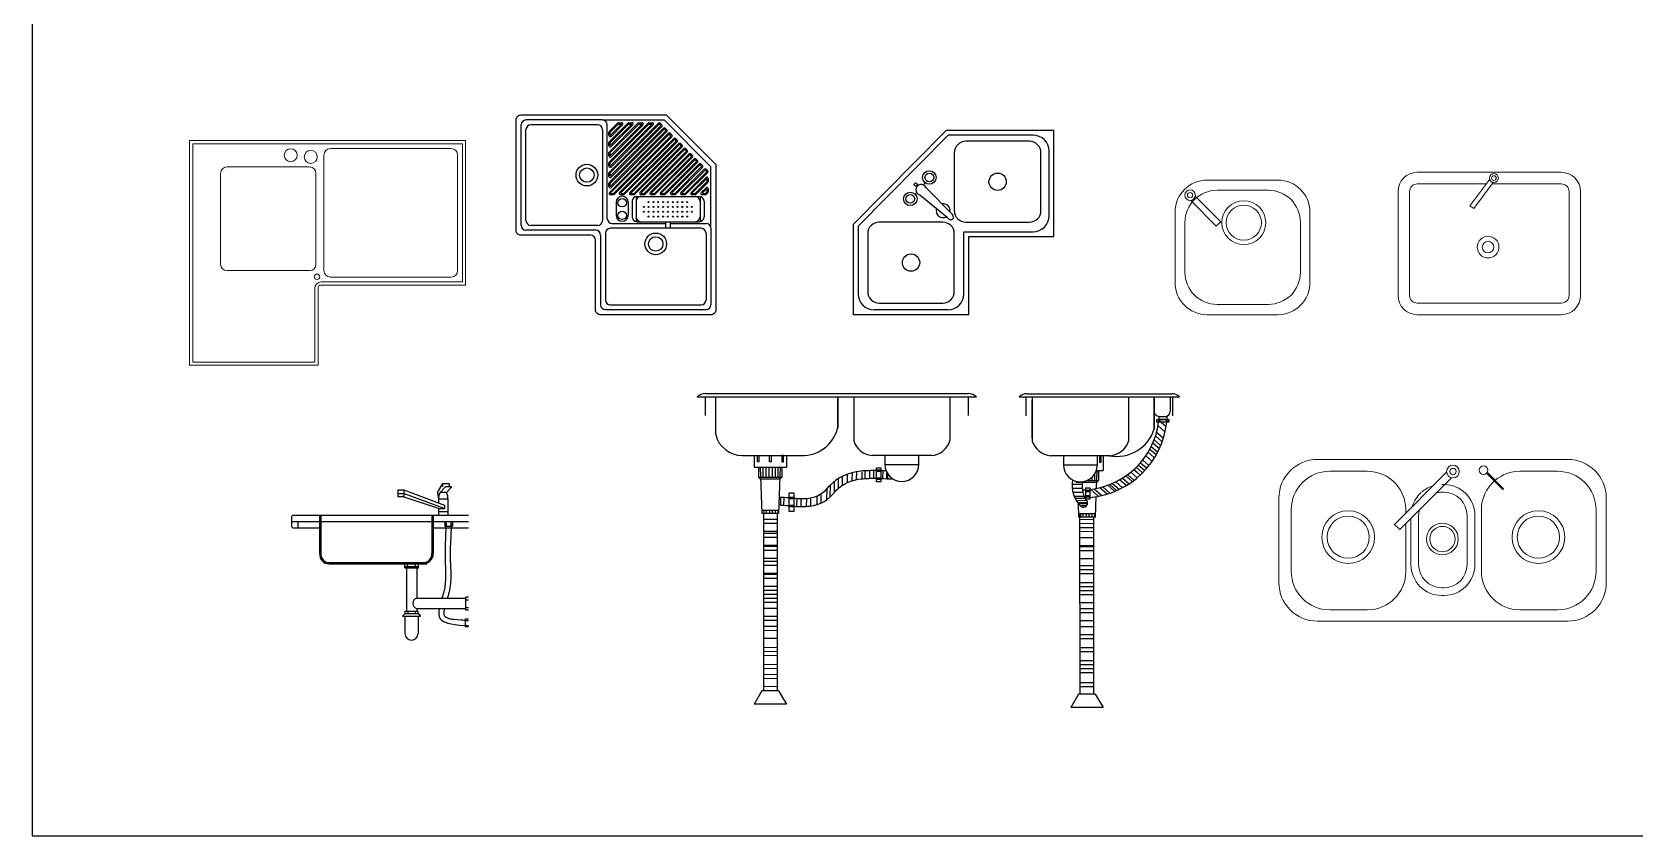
# Model space of a CAD drawing. Header units: inches. Extents: x 5220 to 5724, y 3395 to 3750.
# Drawn here: x 5219.6 to 5401.2, y 3395.4 to 3486.5 of the extents above; entities that cross this region are included whole.
import ezdxf

# ---------------------------------------------------------------- set-up
doc = ezdxf.new("R2010")
doc.units = ezdxf.units.IN
doc.header["$MEASUREMENT"] = 0
doc.layers.add('EX-A-FLOR-FIXT', color=250, linetype='Continuous')

# ---------------------------------------------------------------- blocks, each defined once
blk = doc.blocks.new('A$C3F1F55EA')
for p, q in [((0, 957.6), (869.7, 957.6)), ((24.7, 967.6), (844.5, 967.6)), ((24.7, 957.6), (24.7, 899.1)), ((57.4, 839.7), (57.4, 957.6)), ((437.4, 957.6), (437.4, 859.6)), ((437.4, 859.6), (437.4, 957.6)), ((487.4, 957.6), (487.4, 859.6)), ((787.4, 957.6), (787.4, 859.6)), ((844.4, 957.6), (844.4, 899.1)), ((487.4, 859.6), (487.4, 819.7)), ((787.4, 859.6), (787.4, 820.4)), ((140, 774.6), (324.7, 774.6)), ((177.1, 774.6), (177.1, 738.3)), ((187.1, 774.6), (192.1, 774.6)), ((187.1, 754.8), (187.1, 774.6)), ((192.1, 754.8), (187.1, 754.8)), ((192.1, 774.6), (192.1, 754.8)), ((225.1, 774.6), (230.1, 774.6)), ((225.1, 754.8), (225.1, 774.6)), ((230.1, 754.8), (225.1, 754.8)), ((230.1, 774.6), (230.1, 754.8)), ((268.1, 774.6), (263, 774.6)), ((263, 774.6), (263, 754.8)), ((263, 754.8), (268.1, 754.8)), ((268.1, 754.8), (268.1, 774.6)), ((278.1, 774.6), (278.1, 738.3)), ((729.5, 774.6), (544.7, 774.6)), ((690.1, 774.6), (584.2, 774.6)), ((584.2, 774.6), (584.2, 746.5)), ((690.1, 746.5), (690.1, 774.6)), ((177.1, 738.3), (278.1, 738.3)), ((191, 738.3), (191, 707)), ((191, 707), (196, 702)), ((191, 707), (263.3, 707)), ((196, 738.3), (201.5, 593.5)), ((196, 702), (258.3, 702)), ((204.7, 738.3), (204.6, 707)), ((213.4, 738.3), (213.4, 707)), ((222.8, 738.3), (222.7, 707)), ((233.8, 738.3), (233.8, 707)), ((242.8, 738.3), (242.7, 707)), ((251, 738.3), (251, 707)), ((258.3, 738.3), (253.1, 593.5)), ((263.3, 707), (258.3, 702)), ((263.3, 738.3), (263.3, 707)), ((439.8, 671.8), (440.1, 702.8)), ((452.4, 681), (452.7, 709.9)), ((467.9, 689.5), (468.2, 716.7)), ((482.8, 695.3), (483.1, 722.1)), ((496.5, 698.8), (496.8, 724.7)), ((513.4, 701.1), (513.6, 724.1)), ((522.8, 701.6), (523, 726.7)), ((537.7, 702.3), (538, 727.3)), ((550.2, 702.6), (550.5, 727.6)), ((558.5, 735.7), (571.9, 735.7)), ((558.5, 692.7), (558.5, 735.7)), ((558.5, 729.4), (571.9, 729.4)), ((558.5, 725.5), (571.9, 725.5)), ((558.5, 705.1), (571.9, 705.1)), ((558.5, 700.5), (571.9, 700.5)), ((571.9, 735.7), (571.9, 692.7)), ((578.4, 702.4), (578.7, 727.3)), ((584.2, 746.5), (690, 746.5)), ((584.2, 746.5), (690.1, 746.5)), ((590.9, 702.2), (591.1, 720.5)), ((594, 702.1), (594.2, 715.7)), ((286.6, 658.2), (300.9, 658.2)), ((286.6, 600.2), (286.6, 658.2)), ((300.9, 658.2), (300.9, 600.2)), ((385.9, 626.7), (386.2, 655.3)), ((403.9, 637.1), (404.3, 670.7)), ((414.2, 645.3), (414.6, 682.7)), ((427.3, 659.1), (427.6, 694.1)), ((571.9, 692.7), (558.5, 692.7)), ((200.9, 604.5), (253.6, 604.5)), ((207.4, 604.5), (207.3, 593.5)), ((214.9, 604.5), (214.9, 593.5)), ((224.9, 604.5), (224.8, 593.5)), ((233.6, 604.5), (233.6, 593.5)), ((242.5, 604.5), (242.5, 593.5)), ((250.8, 604.5), (250.8, 593.5)), ((259.9, 619), (260.1, 644)), ((270.1, 618.5), (270.3, 643.5)), ((286.6, 644.4), (300.9, 644.4)), ((286.6, 640.5), (300.9, 640.5)), ((286.6, 620.1), (300.9, 620.1)), ((286.6, 615.4), (300.9, 615.4)), ((300.9, 600.2), (286.6, 600.2)), ((310.5, 615.9), (310.7, 640.9)), ((323.4, 615.5), (323.7, 640.5)), ((340.7, 616), (341, 641)), ((353.7, 617.2), (353.9, 642.6)), ((373.3, 621.7), (373.6, 648.6)), ((253.1, 593.5), (201.5, 593.5)), ((206.5, 593.5), (206.5, 41.7)), ((206.5, 576.4), (248.4, 575.9)), ((206.5, 563.9), (248.4, 563.5)), ((248.4, 592.4), (248.4, 41.7)), ((206.5, 538.9), (248.4, 538.5)), ((206.5, 532.7), (248.4, 532.3)), ((206.5, 520.2), (248.4, 519.8)), ((206.5, 495.3), (248.4, 494.8)), ((206.5, 492.2), (248.4, 491.7)), ((206.5, 479.7), (248.4, 479.3)), ((206.5, 454.7), (248.4, 454.3)), ((206.5, 445.4), (248.4, 444.9)), ((206.5, 432.9), (248.4, 432.5)), ((206.5, 408), (248.4, 407.5)), ((206.5, 404.8), (248.4, 404.4)), ((206.5, 392.4), (248.4, 391.9)), ((206.5, 367.4), (248.4, 367)), ((206.5, 354.9), (248.4, 354.5)), ((206.5, 342.5), (248.4, 342)), ((206.5, 330), (248.4, 329.5)), ((206.5, 317.5), (248.4, 317.1)), ((206.5, 298.8), (248.4, 298.4)), ((206.5, 273.8), (248.4, 273.4)), ((206.5, 261.4), (248.4, 260.9)), ((206.5, 242.7), (248.4, 242.2)), ((206.5, 230.2), (248.4, 229.7)), ((206.5, 205.2), (248.4, 204.8)), ((206.5, 177.2), (248.4, 176.7)), ((206.5, 164.7), (248.4, 164.2)), ((206.5, 152.2), (248.4, 151.8)), ((206.5, 124.1), (248.4, 123.7)), ((206.5, 111.7), (248.4, 111.2)), ((206.5, 93), (248.4, 92.5)), ((206.5, 80.5), (248.4, 80)), ((206.5, 55.5), (248.4, 55.1)), ((201.5, 41.7), (177.1, 0)), ((278.1, 0), (177.1, 0)), ((253.4, 41.7), (201.5, 41.7)), ((253.4, 41.7), (278.1, 0))]:
    blk.add_line(p, q)
for centre, radius, start, end in [((24.8, 931.8), 35.8, 90.1181, 133.8568), ((844.7, 931.8), 35.8, 46.1432, 89.8819), ((328.3, 887), 112.4, 268.1682, 345.9142), ((140, 859.6), 85, 193.5615, 270), ((549.5, 839.7), 65.2, 197.78, 265.814), ((724.8, 840), 65.6, 274.0736, 342.5882), ((521.7, 572.9), 153.4, 94.6359, 136.2171), ((521.7, 572.9), 128.4, 94.726, 135.4576), ((564.4, -42.4), 770.2, 90.4343, 94.0957), ((564.3, -41.7), 744.5, 90.4484, 94.096), ((737.5, 8148.3), 7422.5, 268.72221, 268.84523), ((737.5, 8148.3), 7447.5, 268.7265, 269.0106), ((637.1, 746.5), 52.9, 180, 0), ((338, 730.4), 89.2, 276.1913, 324.9269), ((338, 730.4), 114.2, 276.1748, 323.8711), ((-356.4, -10979.5), 11614.9, 86.82639, 86.98938), ((-356.4, -10979.5), 11639.9, 86.83322, 86.98938), ((324.9, 855.7), 215.3, 263.5944, 276.0454), ((324.9, 855.7), 240.3, 264.2633, 276.0528)]:
    blk.add_arc(centre, radius, start, end)
blk = doc.blocks.new('A$C6C081E06')
for p, q in [((0, 967.6), (500, 967.6)), ((21, 967.6), (21, 909.1)), ((24.7, 977.6), (475.3, 977.6)), ((41, 967.6), (41, 869.6)), ((41, 957.6), (41, 837)), ((41, 839.7), (41, 957.6)), ((341, 967.6), (341, 869.6)), ((341, 967.6), (341, 869.6)), ((420.9, 967.6), (420.9, 868.3)), ((421, 967.6), (421, 922.3)), ((421, 907.3), (421, 967.6)), ((421, 868.3), (421, 957.6)), ((421, 957.6), (421, 868.3)), ((471, 967.6), (471, 922.3)), ((477.7, 967.6), (477.7, 909.1)), ((436, 907.3), (456, 907.3)), ((436, 907.3), (459.8, 907.3)), ((436, 897.7), (436, 907.3)), ((459.8, 907.3), (459.8, 897.7)), ((41, 869.6), (41, 829.7)), ((341, 869.6), (341, 830.4)), ((341, 869.6), (341, 830.4)), ((428.1, 857.9), (448.9, 839.8)), ((429.2, 897.7), (466.5, 897.7)), ((429.2, 889.4), (429.2, 897.7)), ((466.5, 889.4), (429.2, 889.4)), ((432.6, 878.4), (454.3, 859.4)), ((434.3, 897.7), (434.3, 889.4)), ((459.8, 897.7), (436, 897.7)), ((438.4, 897.7), (438.4, 889.4)), ((442.3, 889.4), (457.6, 876)), ((458.5, 897.7), (458.5, 889.4)), ((462.3, 897.7), (462.3, 889.4)), ((466.5, 897.7), (466.5, 889.4)), ((407.3, 805.2), (426.6, 788.4)), ((411.5, 813.4), (430.9, 796.4)), ((416.8, 824.9), (436.5, 807.6)), ((420.4, 833.9), (440.4, 816.5)), ((424.7, 846.2), (445, 828.4)), ((283.1, 784.6), (98.3, 784.6)), ((283.1, 784.6), (98.3, 784.6)), ((243.6, 784.6), (137.8, 784.6)), ((137.8, 784.6), (137.8, 756.5)), ((137.8, 756.5), (243.6, 756.5)), ((137.8, 756.5), (243.6, 756.5)), ((243.6, 756.5), (243.6, 784.6)), ((255.4, 784.6), (250.4, 784.6)), ((250.4, 784.6), (250.4, 764.8)), ((250.4, 764.8), (255.4, 764.8)), ((255.4, 764.8), (255.4, 784.6)), ((261.6, 784.6), (261.6, 738.3)), ((371.7, 755.5), (390.6, 739.1)), ((378.3, 762.9), (397.1, 746.5)), ((384.9, 770.9), (403.7, 754.5)), ((395, 784), (413.6, 767.8)), ((401.9, 795.7), (421, 779.1)), ((175.8, 705.8), (179.6, 702)), ((179.6, 702), (241.9, 702)), ((209.3, 707), (246.9, 707)), ((217.3, 710.8), (217.3, 707)), ((226.3, 717.4), (226.3, 707)), ((234.6, 727), (234.5, 707)), ((241.9, 738.3), (239.9, 682.6)), ((240.5, 699.7), (240.1, 691)), ((240.4, 738.3), (261.6, 738.3)), ((246.9, 707), (241.9, 702)), ((246.9, 738.3), (246.9, 707)), ((301.2, 703.1), (321.4, 685.4)), ((314.1, 709.9), (334, 692.6)), ((322.2, 714.7), (341.8, 697.6)), ((332.3, 721.4), (351.6, 704.4)), ((338.1, 725.5), (357.4, 708.7)), ((347.8, 733.1), (366.9, 716.4)), ((357.5, 741.5), (376.5, 724.9)), ((357.8, 741.7), (369, 731.9)), ((364.8, 748.4), (383.6, 731.9)), ((164.8, 696), (196.7, 696.1)), ((165, 683.5), (196.8, 683.6)), ((166.7, 671), (198.6, 671.1)), ((171, 658.4), (202.5, 658.6)), ((173.5, 652.6), (205.3, 652.3)), ((208.2, 684.8), (219.7, 684.8)), ((208.2, 649), (208.2, 684.8)), ((208.2, 677.6), (219.7, 677.6)), ((208.2, 673.3), (219.7, 673.3)), ((208.2, 660.8), (219.7, 660.8)), ((208.2, 656.2), (219.7, 656.2)), ((219.7, 684.8), (219.7, 649)), ((222.1, 679.9), (246.6, 658.5)), ((234.1, 681.6), (257.8, 660.9)), ((238.9, 657.1), (236.6, 593.5)), ((251.6, 685.2), (274.1, 665.5)), ((260.2, 687.4), (282.2, 668.1)), ((275.8, 692.4), (297.1, 673.8)), ((282.4, 694.8), (303.4, 676.5)), ((290.6, 698.2), (311.3, 680.2)), ((177.3, 645.8), (209.1, 645.4)), ((181.5, 639.4), (212.4, 639.2)), ((183.4, 636.9), (185.1, 593.5)), ((184.5, 635.5), (212.7, 635.3)), ((184.5, 604.5), (237.2, 604.5)), ((184.5, 604.5), (237.2, 604.5)), ((190.1, 41.7), (189.5, 604.5)), ((190.7, 629.2), (210.4, 629.1)), ((190.9, 604.5), (190.9, 593.5)), ((190.9, 604.5), (190.9, 593.5)), ((198.5, 604.5), (198.5, 593.5)), ((198.5, 604.5), (198.5, 593.5)), ((219.7, 649), (208.2, 649)), ((208.4, 604.5), (208.4, 593.5)), ((208.4, 604.5), (208.4, 593.5)), ((217.2, 604.5), (217.1, 593.5)), ((217.2, 604.5), (217.1, 593.5)), ((226.1, 604.5), (226.1, 593.5)), ((226.1, 604.5), (226.1, 593.5)), ((234.4, 604.5), (234.3, 593.5)), ((234.4, 604.5), (234.3, 593.5)), ((237, 603.4), (237, 592.4)), ((237, 603.4), (237, 592.4)), ((237, 603.4), (237, 592.4)), ((237, 603.4), (237, 592.4)), ((236.6, 593.5), (185.1, 593.5)), ((236.6, 593.5), (185.1, 593.5)), ((189.5, 586.4), (232, 585.9)), ((189.5, 573.9), (232, 573.5)), ((189.6, 561.4), (232, 561)), ((232, 592.4), (232, 41.7)), ((189.6, 549), (232, 548.5)), ((189.6, 530.2), (232, 529.8)), ((189.6, 505.3), (232, 504.8)), ((189.6, 502.2), (232, 501.7)), ((189.6, 489.7), (232, 489.3)), ((189.7, 464.7), (232, 464.3)), ((189.7, 442.9), (232, 442.5)), ((189.7, 430.4), (232, 430)), ((189.7, 418), (232, 417.5)), ((189.7, 389.9), (232, 389.5)), ((189.8, 377.4), (232, 377)), ((189.8, 364.9), (232, 364.5)), ((189.8, 352.5), (232, 352)), ((189.8, 327.5), (232, 327.1)), ((189.8, 308.8), (232, 308.4)), ((189.8, 296.3), (232, 295.9)), ((189.9, 271.4), (232, 270.9)), ((189.9, 252.7), (232, 252.2)), ((189.9, 227.7), (232, 227.3)), ((189.9, 215.2), (232, 214.8)), ((190, 187.2), (232, 186.7)), ((190, 174.7), (232, 174.2)), ((190, 146.6), (232, 146.2)), ((190, 134.1), (232, 133.7)), ((190, 121.7), (232, 121.2)), ((190, 109.2), (232, 108.8)), ((190.1, 78), (232, 77.6)), ((190.1, 65.5), (232, 65.1)), ((185.1, 41.7), (160.6, 0)), ((237, 41.7), (185.1, 41.7)), ((237, 41.7), (261.6, 0)), ((261.6, 0), (160.6, 0))]:
    blk.add_line(p, q)
for centre, radius, start, end in [((24.8, 941.8), 35.8, 90.1181, 133.8568), ((475.2, 941.8), 35.8, 46.1432, 89.8819), ((436, 922.3), 15, 180, 270), ((456, 922.3), 15, 270, 0), ((197.8, 917.1), 263.4, 274.7687, 353.9632), ((194.8, 919.8), 241.4, 275.9214, 352.7644), ((304.3, 904.3), 122, 258.7813, 342.8394), ((103.1, 849.7), 65.2, 197.78, 265.814), ((278.4, 850), 65.6, 274.0736, 342.5882), ((190.7, 756.5), 52.9, 180, 0), ((252.1, 691.1), 87.4, 168.0928, 228.4756), ((282.2, 690.1), 85.7, 172.0085, 214.4064), ((194.8, 919.8), 241.4, 270.5897, 273.1821), ((194.8, 919.8), 266.4, 272.1215, 272.8832), ((200.4, 636.3), 12.4, 239.6431, 25.9064)]:
    blk.add_arc(centre, radius, start, end)
blk = doc.blocks.new('A$C75D948CF')
at = {"lineweight": 5}
for p, q in [((900.2, 504), (120, 504)), ((588.2, 504), (120, 504)), ((158.4, 467.2), (275.5, 467.2)), ((522.7, 464.3), (358.9, 300.7)), ((648.6, 459.6), (650.9, 462)), ((697.7, 410.5), (648.6, 459.6)), ((650.9, 462), (700, 412.9)), ((751.1, 467.2), (868.2, 467.2)), ((538.3, 447), (375.3, 284.3)), ((507.5, 425.7), (514.5, 425.7)), ((507.5, 401.7), (514.5, 401.7)), ((700, 412.9), (697.7, 410.5)), ((0, 384), (0, 120)), ((1020.2, 120), (1020.2, 384)), ((38.4, 155.4), (38.4, 347.2)), ((359.9, 301.8), (374.3, 287.4)), ((395.5, 304.4), (395.5, 155.4)), ((411.5, 176.2), (411.5, 320.4)), ((435.5, 176.2), (435.5, 329.7)), ((586.5, 329.7), (586.5, 176.2)), ((610.5, 329.7), (610.5, 176.2)), ((631.1, 155.4), (631.1, 347.2)), ((988.2, 347.2), (988.2, 155.4)), ((514.5, 104.2), (507.5, 104.2)), ((514.5, 80.2), (507.5, 80.2)), ((275.5, 35.4), (158.4, 35.4)), ((868.2, 35.4), (751.1, 35.4)), ((120, 0), (900.2, 0))]:
    blk.add_line(p, q, dxfattribs=at)
for centre, radius in [((542.3, 466.4), 19.8), ((542.3, 466.4), 9.89), ((637.7, 470.5), 13.2), ((215.9, 261.9), 82.2), ((215.9, 261.9), 65.8), ((509.6, 256), 49.3), ((808.6, 261.9), 82.2), ((808.6, 261.9), 65.8), ((509.6, 256), 39.5)]:
    blk.add_circle(centre, radius, dxfattribs=at)
for centre, radius, start, end in [((120, 384), 120, 90, 180), ((900.2, 384), 120, 0, 90), ((158.4, 347.2), 120, 90, 180), ((275.5, 347.2), 120, 355.0698, 90), ((751.1, 347.2), 120, 90, 130.0606), ((868.2, 347.2), 120, 0, 90), ((507.5, 329.7), 96, 131.6387, 163.2175), ((507.5, 329.7), 96, 106.6921, 130.0606), ((507.5, 329.7), 72, 90, 103.2665), ((514.5, 329.7), 96, 0, 90), ((514.5, 329.7), 72, 0, 90), ((751.1, 347.2), 120, 131.6387, 180), ((507.5, 329.7), 72, 166.6435, 180), ((158.4, 155.4), 120, 180, 270), ((275.5, 155.4), 120, 270, 0), ((507.5, 176.2), 96, 180, 270), ((507.5, 176.2), 72, 180, 270), ((514.5, 176.2), 96, 270, 360), ((514.5, 176.2), 72, 270, 0), ((751.1, 155.4), 120, 180, 270), ((868.2, 155.4), 120, 270, 360), ((120, 120), 120, 180, 270), ((900.2, 120), 120, 270, 0)]:
    blk.add_arc(centre, radius, start, end, dxfattribs=at)
blk = doc.blocks.new('A$C0EEC326E')
at = {"lineweight": 5}
for p, q in [((0, 700), (0, 0)), ((0, 700), (860, 700)), ((860, 700), (860, 250)), ((10, 690), (10, 10)), ((10, 690), (850, 690)), ((418.5, 295), (418.5, 655)), ((438.5, 675), (815, 675)), ((835, 655), (835, 295)), ((850, 690), (850, 260)), ((116.2, 617.9), (373.5, 617.9)), ((96.2, 315), (96.2, 597.9)), ((393.5, 315), (393.5, 597.9)), ((373.5, 295), (116.2, 295)), ((850, 260), (410, 260)), ((860, 250), (410, 250)), ((815, 275), (438.5, 275)), ((390, 10), (390, 240)), ((400, 0), (400, 240)), ((0, 0), (400, 0)), ((10, 10), (390, 10))]:
    blk.add_line(p, q, dxfattribs=at)
for centre, radius in [((314.8, 654.5), 20.3), ((377.3, 649.3), 20.3), ((396.8, 275.8), 8.53)]:
    blk.add_circle(centre, radius, dxfattribs=at)
for centre, radius, start, end in [((438.5, 655), 20, 90, 180), ((815, 655), 20, 0, 90), ((116.2, 597.9), 20, 90, 180), ((373.5, 597.9), 20, 0, 90), ((116.2, 315), 20, 180, 270), ((373.5, 315), 20, 270, 0), ((410, 240), 20, 90, 180), ((410, 240), 10, 90, 180), ((438.5, 295), 20, 180, 270), ((815, 295), 20, 270, 0)]:
    blk.add_arc(centre, radius, start, end, dxfattribs=at)
blk = doc.blocks.new('jockey')
for p, q in [((-0.394, -0.459), (-0.394, -0.041)), ((-0.056, -0.021), (-0.374, -0.021)), ((-0.374, -0.439), (-0.374, -0.061)), ((-0.076, -0.041), (-0.354, -0.041)), ((-0.056, -0.021), (0.2, -0.021)), ((-0.056, -0.061), (-0.056, -0.439)), ((-0.036, -0.431), (-0.036, -0.041)), ((-0.027656, -0.237595), (0.176085, -0.033854)), ((-0.027656, -0.195169), (0.133658, -0.033854)), ((-0.027656, -0.152743), (0.091232, -0.033854)), ((-0.027656, -0.06789), (0.006379, -0.033854)), ((-0.027656, -0.110316), (0.048806, -0.033854)), ((-0.027656, -0.280022), (0.197298, -0.055067)), ((-0.024121, -0.198705), (0.13678, -0.037804)), ((-0.024121, -0.156278), (0.094353, -0.037804)), ((-0.024121, -0.071425), (0.0095, -0.037804)), ((-0.024121, -0.113852), (0.051927, -0.037804)), ((-0.024121, -0.241131), (0.178913, -0.038097)), ((-0.024121, -0.283557), (0.200126, -0.05931)), ((-0.022414, -0.21114), (0.149215, -0.039511)), ((-0.022414, -0.168713), (0.106788, -0.039511)), ((-0.022414, -0.08386), (0.021935, -0.039511)), ((-0.022414, -0.126287), (0.064362, -0.039511)), ((-0.022414, -0.253566), (0.185984, -0.045168)), ((-0.022414, -0.295992), (0.207197, -0.066381)), ((-0.020585, -0.216382), (0.154872, -0.040925)), ((-0.020585, -0.089103), (0.027592, -0.040925)), ((-0.020585, -0.131529), (0.070019, -0.040925)), ((-0.020585, -0.173956), (0.112445, -0.040925)), ((-0.020585, -0.258809), (0.190227, -0.047996)), ((0.0095, -0.037804), (0.021228, -0.037804)), ((0.009915, -0.03239), (0.024057, -0.03239)), ((0.051927, -0.037804), (0.063655, -0.037804)), ((0.052341, -0.03239), (0.066483, -0.03239)), ((0.094353, -0.037804), (0.106081, -0.037804)), ((0.094767, -0.03239), (0.10891, -0.03239)), ((0.13678, -0.037804), (0.148508, -0.037804)), ((0.137194, -0.03239), (0.151336, -0.03239)), ((0.185984, -0.043754), (0.180327, -0.038097)), ((0.190227, -0.040925), (0.183156, -0.033854)), ((0.2, -0.021), (0.394, -0.215)), ((0.207197, -0.064967), (0.201541, -0.05931)), ((0.21144, -0.062139), (0.204369, -0.055067)), ((-0.029121, -0.085567), (-0.029121, -0.071425)), ((-0.029121, -0.127994), (-0.029121, -0.113852)), ((-0.027673, -0.322464), (0.218511, -0.076281)), ((-0.024121, -0.083153), (-0.024121, -0.071425)), ((-0.024121, -0.12558), (-0.024121, -0.113852)), ((-0.02243, -0.324293), (0.22134, -0.080523)), ((-0.020585, -0.301235), (0.21144, -0.06921)), ((-0.009995, -0.326), (0.228411, -0.087594)), ((-0.006459, -0.329536), (0.232653, -0.090423)), ((0.014754, -0.322464), (0.239724, -0.097494)), ((0.019996, -0.324293), (0.242553, -0.101737)), ((0.032431, -0.326), (0.249624, -0.108808)), ((0.035967, -0.329536), (0.253866, -0.111636)), ((0.05718, -0.322464), (0.260938, -0.118707)), ((0.062423, -0.324293), (0.263766, -0.12295)), ((0.074858, -0.326), (0.270837, -0.130021)), ((0.078393, -0.329536), (0.27508, -0.132849)), ((0.228411, -0.08618), (0.222754, -0.080523)), ((0.232653, -0.083352), (0.225582, -0.076281)), ((0.249624, -0.107393), (0.243967, -0.101737)), ((0.253866, -0.104565), (0.246795, -0.097494)), ((0.270837, -0.128607), (0.26518, -0.12295)), ((0.27508, -0.125778), (0.268009, -0.118707)), ((-0.029121, -0.17042), (-0.029121, -0.156278)), ((-0.029121, -0.212847), (-0.029121, -0.198705)), ((-0.024121, -0.168006), (-0.024121, -0.156278)), ((-0.024121, -0.210432), (-0.024121, -0.198705)), ((0.099607, -0.322464), (0.282151, -0.13992)), ((0.104849, -0.324293), (0.284979, -0.144163)), ((0.117284, -0.326), (0.29205, -0.151234)), ((0.12082, -0.329536), (0.296293, -0.154062)), ((0.142033, -0.322464), (0.303364, -0.161134)), ((0.147276, -0.324293), (0.306192, -0.165376)), ((0.159711, -0.326), (0.313263, -0.172447)), ((0.163246, -0.329536), (0.317506, -0.175276)), ((0.184459, -0.322464), (0.324577, -0.182347)), ((0.189702, -0.324293), (0.327406, -0.186589)), ((0.202137, -0.326), (0.334477, -0.19366)), ((0.205673, -0.329536), (0.338719, -0.196489)), ((0.29205, -0.14982), (0.286393, -0.144163)), ((0.296293, -0.146991), (0.289222, -0.13992)), ((0.313263, -0.171033), (0.307607, -0.165376)), ((0.317506, -0.168205), (0.310435, -0.161134)), ((0.334477, -0.192246), (0.32882, -0.186589)), ((0.338719, -0.189418), (0.331648, -0.182347)), ((-0.029121, -0.255273), (-0.029121, -0.241131)), ((-0.024121, -0.252859), (-0.024121, -0.241131)), ((0.226886, -0.322464), (0.34579, -0.20356)), ((0.232128, -0.324293), (0.348619, -0.207803)), ((0.244563, -0.326), (0.35569, -0.214874)), ((0.248099, -0.329536), (0.359933, -0.217702)), ((0.269312, -0.322464), (0.367004, -0.224773)), ((0.274555, -0.324293), (0.369832, -0.229016)), ((0.28699, -0.326), (0.376903, -0.236087)), ((0.290525, -0.329536), (0.381146, -0.238915)), ((0.311739, -0.322464), (0.374075, -0.260128)), ((0.316981, -0.324293), (0.375503, -0.265771)), ((0.35569, -0.213459), (0.350033, -0.207803)), ((0.359933, -0.210631), (0.352861, -0.20356)), ((0.376903, -0.234673), (0.371246, -0.229016)), ((0.381146, -0.231844), (0.374075, -0.224773)), ((0.38261, -0.263664), (0.38261, -0.277806)), ((0.394, -0.471), (0.394, -0.215)), ((-0.029121, -0.297699), (-0.029121, -0.283557)), ((-0.024137, -0.331), (-0.009995, -0.331)), ((-0.024121, -0.295285), (-0.024121, -0.283557)), ((-0.021723, -0.326), (-0.009995, -0.326)), ((0.018289, -0.331), (0.032431, -0.331)), ((0.020704, -0.326), (0.032431, -0.326)), ((0.060716, -0.331), (0.074858, -0.331)), ((0.06313, -0.326), (0.074858, -0.326)), ((0.103142, -0.331), (0.117284, -0.331)), ((0.105556, -0.326), (0.117284, -0.326)), ((0.145569, -0.331), (0.159711, -0.331)), ((0.147983, -0.326), (0.159711, -0.326)), ((0.187995, -0.331), (0.202137, -0.331)), ((0.190409, -0.326), (0.202137, -0.326)), ((0.230421, -0.331), (0.244563, -0.331)), ((0.232836, -0.326), (0.244563, -0.326)), ((0.272848, -0.331), (0.28699, -0.331)), ((0.275262, -0.326), (0.28699, -0.326)), ((0.315274, -0.331), (0.329416, -0.331)), ((0.317688, -0.326), (0.329416, -0.326)), ((0.329416, -0.326), (0.376917, -0.278499)), ((0.332952, -0.329536), (0.381146, -0.281342)), ((0.354165, -0.322464), (0.374075, -0.302555)), ((0.357701, -0.331), (0.371843, -0.331)), ((0.359408, -0.324293), (0.375503, -0.308198)), ((0.360115, -0.326), (0.371843, -0.326)), ((0.371843, -0.326), (0.37721, -0.320633)), ((0.375378, -0.329536), (0.381146, -0.323768)), ((0.37721, -0.266478), (0.37721, -0.277792)), ((0.37721, -0.308905), (0.37721, -0.320633)), ((0.38261, -0.30609), (0.38261, -0.320233)), ((0.000696, -0.363011), (0.000696, -0.416938)), ((0.050696, -0.363011), (0.050696, -0.416938)), ((0.066645, -0.3585), (0.066645, -0.4235)), ((0.083498, -0.3385), (0.083498, -0.4435)), ((0.086645, -0.3385), (0.345877, -0.3385)), ((0.349024, -0.3385), (0.349024, -0.4435)), ((0.365877, -0.3585), (0.365877, -0.4235)), ((-0.076, -0.459), (-0.354, -0.459)), ((-0.016, -0.451), (0.206261, -0.451)), ((0.086645, -0.4435), (0.345877, -0.4435)), ((0.206261, -0.4435), (0.206261, -0.471)), ((0.226261, -0.471), (0.226261, -0.4435)), ((0.226261, -0.451), (0.374, -0.451)), ((-0.084, -0.479), (-0.374, -0.479)), ((-0.064, -0.499), (-0.064, -0.789)), ((-0.044, -0.491), (-0.044, -0.769)), ((0.354, -0.471), (-0.024, -0.471)), ((0.374, -0.491), (0.374, -0.769)), ((0.394, -0.471), (0.394, -0.789)), ((-0.024, -0.789), (0.354, -0.789)), ((-0.044, -0.809), (0.374, -0.809))]:
    blk.add_line(p, q)
blk.add_lwpolyline([(-0.105, -0.5), (-0.395, -0.5, -0.414214), (-0.415, -0.48), (-0.415, -0.02, -0.414214), (-0.395, 0), (0.208698, 0), (0.415, -0.206302), (0.415, -0.81, -0.414214), (0.395, -0.83), (-0.065, -0.83, -0.414214), (-0.085, -0.81), (-0.085, -0.52, 0.41421356)], format="xyb", close=True)
for centre, radius in [((-0.121, -0.25), 0.045), ((-0.121, -0.25), 0.03), ((0.025696, -0.36475), 0.0175), ((0.115598, -0.382321), 0.002), ((0.135598, -0.362321), 0.002), ((0.135598, -0.382321), 0.002), ((0.155598, -0.362321), 0.002), ((0.155598, -0.382321), 0.002), ((0.175598, -0.362321), 0.002), ((0.175598, -0.382321), 0.002), ((0.195598, -0.362321), 0.002), ((0.195598, -0.382321), 0.002), ((0.215598, -0.362321), 0.002), ((0.215598, -0.382321), 0.002), ((0.235598, -0.362321), 0.002), ((0.235598, -0.382321), 0.002), ((0.255598, -0.362321), 0.002), ((0.255598, -0.382321), 0.002), ((0.275598, -0.362321), 0.002), ((0.275598, -0.382321), 0.002), ((0.295598, -0.362321), 0.002), ((0.295598, -0.382321), 0.002), ((0.315598, -0.382321), 0.002), ((0.025696, -0.41725), 0.0175), ((0.115598, -0.402321), 0.002), ((0.135598, -0.402321), 0.002), ((0.135598, -0.422321), 0.002), ((0.155598, -0.402321), 0.002), ((0.155598, -0.422321), 0.002), ((0.175598, -0.402321), 0.002), ((0.175598, -0.422321), 0.002), ((0.195598, -0.402321), 0.002), ((0.195598, -0.422321), 0.002), ((0.215598, -0.402321), 0.002), ((0.215598, -0.422321), 0.002), ((0.235598, -0.402321), 0.002), ((0.235598, -0.422321), 0.002), ((0.255598, -0.402321), 0.002), ((0.255598, -0.422321), 0.002), ((0.275598, -0.402321), 0.002), ((0.275598, -0.422321), 0.002), ((0.295598, -0.402321), 0.002), ((0.295598, -0.422321), 0.002), ((0.315598, -0.402321), 0.002), ((0.165, -0.536), 0.045), ((0.165, -0.536), 0.03)]:
    blk.add_circle(centre, radius)
for centre, radius, start, end in [((-0.374, -0.041), 0.02, 90, 180), ((-0.354, -0.061), 0.02, 90, 180), ((-0.076, -0.061), 0.02, 0, 90), ((-0.056, -0.041), 0.02, 0, 90), ((0.009915, -0.03739), 0.005, 90, 135), ((0.021228, -0.038804), 0.001, 315, 90), ((0.024057, -0.03739), 0.005, 315, 90), ((0.052341, -0.03739), 0.005, 90, 135), ((0.063655, -0.038804), 0.001, 315, 90), ((0.066483, -0.03739), 0.005, 315, 90), ((0.094767, -0.03739), 0.005, 90, 135), ((0.106081, -0.038804), 0.001, 315, 90), ((0.10891, -0.03739), 0.005, 315, 90), ((0.137194, -0.03739), 0.005, 90, 135), ((0.148508, -0.038804), 0.001, 315, 90), ((0.151336, -0.03739), 0.005, 315, 90), ((0.17962, -0.03739), 0.005, 45, 135), ((0.17962, -0.038804), 0.001, 45, 135), ((0.185277, -0.044461), 0.001, 315, 45), ((0.186691, -0.044461), 0.005, 315, 45), ((0.200833, -0.058603), 0.005, 45, 135), ((0.200833, -0.060017), 0.001, 45, 135), ((0.20649, -0.065674), 0.001, 315, 45), ((0.207905, -0.065674), 0.005, 315, 45), ((-0.024121, -0.071425), 0.005, 135, 180), ((-0.024121, -0.085567), 0.005, 180, 315), ((-0.024121, -0.113852), 0.005, 135, 180), ((-0.024121, -0.127994), 0.005, 180, 315), ((-0.023121, -0.083153), 0.001, 180, 315), ((-0.023121, -0.12558), 0.001, 180, 315), ((0.222047, -0.079816), 0.005, 45, 135), ((0.222047, -0.08123), 0.001, 45, 135), ((0.227704, -0.086887), 0.001, 315, 45), ((0.229118, -0.086887), 0.005, 315, 45), ((0.24326, -0.101029), 0.005, 45, 135), ((0.24326, -0.102444), 0.001, 45, 135), ((0.248917, -0.108101), 0.001, 315, 45), ((0.250331, -0.108101), 0.005, 315, 45), ((0.264473, -0.122243), 0.005, 45, 135), ((0.264473, -0.123657), 0.001, 45, 135), ((0.27013, -0.129314), 0.001, 315, 45), ((0.271544, -0.129314), 0.005, 315, 45), ((-0.024121, -0.156278), 0.005, 135, 180), ((-0.024121, -0.17042), 0.005, 180, 315), ((-0.024121, -0.198705), 0.005, 135, 180), ((-0.023121, -0.168006), 0.001, 180, 315), ((0.285686, -0.143456), 0.005, 45, 135), ((0.285686, -0.14487), 0.001, 45, 135), ((0.291343, -0.150527), 0.001, 315, 45), ((0.292757, -0.150527), 0.005, 315, 45), ((0.306899, -0.164669), 0.005, 45, 135), ((0.306899, -0.166083), 0.001, 45, 135), ((0.312556, -0.17174), 0.001, 315, 45), ((0.313971, -0.17174), 0.005, 315, 45), ((0.328113, -0.185882), 0.005, 45, 135), ((0.328113, -0.187296), 0.001, 45, 135), ((0.33377, -0.192953), 0.001, 315, 45), ((0.335184, -0.192953), 0.005, 315, 45), ((-0.024121, -0.212847), 0.005, 180, 315), ((-0.024121, -0.241131), 0.005, 135, 180), ((-0.024121, -0.255273), 0.005, 180, 315), ((-0.023121, -0.210432), 0.001, 180, 315), ((-0.023121, -0.252859), 0.001, 180, 315), ((0.349326, -0.207095), 0.005, 45, 135), ((0.349326, -0.20851), 0.001, 45, 135), ((0.354983, -0.214167), 0.001, 315, 45), ((0.356397, -0.214167), 0.005, 315, 45), ((0.370539, -0.228309), 0.005, 45, 135), ((0.370539, -0.229723), 0.001, 45, 135), ((0.37761, -0.263664), 0.005, 0, 135), ((0.37621, -0.266478), 0.001, 0, 135), ((0.376196, -0.23538), 0.001, 315, 45), ((0.37761, -0.23538), 0.005, 315, 45), ((-0.024137, -0.326), 0.005, 135, 270), ((-0.024121, -0.283557), 0.005, 135, 180), ((-0.024121, -0.297699), 0.005, 180, 315), ((-0.023121, -0.295285), 0.001, 180, 315), ((-0.021723, -0.325), 0.001, 135, 270), ((-0.009995, -0.326), 0.005, 270, 315), ((0.018289, -0.326), 0.005, 135, 270), ((0.020704, -0.325), 0.001, 135, 270), ((0.032431, -0.326), 0.005, 270, 315), ((0.060716, -0.326), 0.005, 135, 270), ((0.06313, -0.325), 0.001, 135, 270), ((0.074858, -0.326), 0.005, 270, 315), ((0.103142, -0.326), 0.005, 135, 270), ((0.105556, -0.325), 0.001, 135, 270), ((0.117284, -0.326), 0.005, 270, 315), ((0.145569, -0.326), 0.005, 135, 270), ((0.147983, -0.325), 0.001, 135, 270), ((0.159711, -0.326), 0.005, 270, 315), ((0.187995, -0.326), 0.005, 135, 270), ((0.190409, -0.325), 0.001, 135, 270), ((0.202137, -0.326), 0.005, 270, 315), ((0.230421, -0.326), 0.005, 135, 270), ((0.232836, -0.325), 0.001, 135, 270), ((0.244563, -0.326), 0.005, 270, 315), ((0.272848, -0.326), 0.005, 135, 270), ((0.275262, -0.325), 0.001, 135, 270), ((0.28699, -0.326), 0.005, 270, 315), ((0.315274, -0.326), 0.005, 135, 270), ((0.317688, -0.325), 0.001, 135, 270), ((0.329416, -0.326), 0.005, 270, 315), ((0.357701, -0.326), 0.005, 135, 270), ((0.360115, -0.325), 0.001, 135, 270), ((0.371843, -0.326), 0.005, 270, 315), ((0.37761, -0.30609), 0.005, 0, 135), ((0.37621, -0.308905), 0.001, 0, 135), ((0.37621, -0.277792), 0.001, 315, 0), ((0.37761, -0.277806), 0.005, 315, 0), ((0.37761, -0.320233), 0.005, 315, 0), ((0.025696, -0.363011), 0.025, 0, 180), ((0.086645, -0.3585), 0.02, 90, 180), ((0.103498, -0.3585), 0.02, 90, 180), ((0.329024, -0.3585), 0.02, 0, 90), ((0.345877, -0.3585), 0.02, 0, 90), ((-0.374, -0.459), 0.02, 180, 270), ((-0.354, -0.439), 0.02, 180, 270), ((-0.076, -0.439), 0.02, 270, 0), ((-0.016, -0.431), 0.02, 180, 270), ((0.025696, -0.416938), 0.025, 180, 0), ((0.086645, -0.4235), 0.02, 180, 270), ((0.103498, -0.4235), 0.02, 180, 270), ((0.329024, -0.4235), 0.02, 270, 0), ((0.345877, -0.4235), 0.02, 270, 0), ((0.374, -0.471), 0.02, 0, 90), ((-0.084, -0.499), 0.02, 0, 90), ((-0.024, -0.491), 0.02, 90, 180), ((0.354, -0.491), 0.02, 0, 90), ((-0.044, -0.789), 0.02, 180, 270), ((-0.024, -0.769), 0.02, 180, 270), ((0.354, -0.769), 0.02, 270, 0), ((0.374, -0.789), 0.02, 270, 0)]:
    blk.add_arc(centre, radius, start, end)
blk = doc.blocks.new('A$C6E93260D')
at = {"xscale": 1.5, "yscale": 1.5, "zscale": 1.5}
blk.add_blockref('jockey', (0.6225, 1.245), dxfattribs=at)
blk = doc.blocks.new('A$C28F72F47')
at = {"xscale": 500, "yscale": 500, "zscale": 500}
blk.add_blockref('A$C6E93260D', (0, 0), dxfattribs=at)
blk = doc.blocks.new('A$C0C0E51C0')
for p, q in [((289.5, 574.4), (0, 281.6)), ((295.8, 559.4), (15, 275.4)), ((625.1, 574.4), (289.5, 574.4)), ((560.1, 559.4), (295.8, 559.4)), ((625.1, 243.6), (625.1, 574.4)), ((314.7, 504.3), (314.7, 324.3)), ((548.7, 540.3), (350.7, 540.3)), ((584.7, 324.3), (584.7, 504.3)), ((610.1, 308.6), (610.1, 509.4)), ((207.2, 373.3), (291.9, 303.5)), ((227.2, 395.6), (307.5, 313.7)), ((0, 281.6), (0, 0)), ((15, 275.4), (15, 65)), ((44.7, 252.3), (44.7, 72.3)), ((278.7, 288.3), (80.7, 288.3)), ((314.7, 72.3), (314.7, 252.3)), ((344.5, 258.6), (560.1, 258.6)), ((344.5, 65), (344.5, 258.6)), ((350.7, 288.3), (548.7, 288.3)), ((359.5, 243.6), (625.1, 243.6)), ((359.5, 0), (359.5, 243.6)), ((359.5, 0), (0, 0)), ((294.5, 15), (65, 15)), ((80.7, 36.3), (278.7, 36.3))]:
    blk.add_line(p, q)
for points in [[(224.5, 410.6, 0.005785), (218, 404.1)], [(196.2, 380.1, 0.003652), (192.4, 375.6, 0.003652)], [(291.9, 303.5, 0.052402), (294.1, 300.7, 0.073568), (298.2, 297.6, 0.084455), (302.4, 296.1, 0.10642), (306.7, 296.3, 0.129707), (309.8, 298, 0.129707), (311.6, 301.1, 0.10642), (311.9, 305.3, 0.084455), (310.5, 309.6, 0.073568), (307.5, 313.7, 0.073568)]]:
    blk.add_lwpolyline(points, format="xyb")
for centre, radius in [((194.2, 405.8), 5.04), ((236.9, 427.6), 21), ((236.9, 427.6), 13.6), ((449.7, 414.3), 27), ((177.4, 360.9), 21), ((177.4, 360.9), 13.6), ((179.7, 162.3), 27)]:
    blk.add_circle(centre, radius)
for centre, radius, start, end in [((560.1, 509.4), 50, 0, 90), ((350.7, 504.3), 36, 90, 180), ((548.7, 504.3), 36, 0, 90), ((211.6, 389.5), 16.7, 21.494, 254.8503), ((279.6, 324.1), 21.8, 162.1436, 298.8217), ((279.6, 324.1), 21.8, 349.8751, 99.0306), ((350.7, 324.3), 36, 180, 270), ((548.7, 324.3), 36, 270, 0), ((560.1, 308.6), 50, 270, 0), ((80.7, 252.3), 36, 90, 180), ((278.7, 252.3), 36, 0, 90), ((65, 65), 50, 180, 270), ((80.7, 72.3), 36, 180, 270), ((278.7, 72.3), 36, 270, 0), ((294.5, 65), 50, 270, 0)]:
    blk.add_arc(centre, radius, start, end)
blk = doc.blocks.new('A$C3FBF0884')
blk.add_blockref('A$C0C0E51C0', (0, 0))
blk = doc.blocks.new('A$C027E3DAA')
at = {"lineweight": 5}
for p, q in [((320, 419.7), (100, 419.7)), ((48.5, 356.2), (128.4, 276)), ((142.2, 289.7), (62.9, 369.3)), ((290.5, 387.8), (130.7, 387.8)), ((0, 100), (0, 319.7)), ((420, 100), (420, 319.7)), ((30.7, 132), (30.7, 287.8)), ((128.4, 276), (142.2, 289.7)), ((390.5, 132), (390.5, 287.8)), ((290.5, 32), (130.7, 32)), ((320, 0), (100, 0))]:
    blk.add_line(p, q, dxfattribs=at)
for centre, radius in [((46.7, 372.6), 16.5), ((46.7, 372.6), 8.24), ((214, 286.7), 68.5), ((214, 286.7), 54.8)]:
    blk.add_circle(centre, radius, dxfattribs=at)
for centre, start, end in [((100, 319.7), 90, 180), ((320, 319.7), 0, 90), ((130.7, 287.8), 90, 180), ((290.5, 287.8), 0, 90), ((100, 100), 180, 270), ((130.7, 132), 180, 270), ((290.5, 132), 270, 0), ((320, 100), 270, 0)]:
    blk.add_arc(centre, 100, start, end, dxfattribs=at)
blk = doc.blocks.new('A$C5B032A53')
at = {"lineweight": 5}
for p, q in [((60, 443.7), (508.7, 443.7)), ((60, 407.7), (274.6, 407.7)), ((285.5, 422.5), (224, 339.5)), ((296.5, 412.4), (236.1, 330.9)), ((293, 407.7), (508.7, 407.7)), ((0, 60), (0, 383.7)), ((36, 60), (36, 383.7)), ((532.7, 383.7), (532.7, 60)), ((568.7, 383.7), (568.7, 60)), ((224, 339.5), (236.1, 330.9)), ((508.7, 36), (60, 36)), ((508.7, 0), (60, 0))]:
    blk.add_line(p, q, dxfattribs=at)
for centre, radius in [((298.8, 425.9), 13.7), ((298.8, 425.9), 7.24), ((280.5, 210.7), 34), ((280.5, 210.7), 18)]:
    blk.add_circle(centre, radius, dxfattribs=at)
for centre, radius, start, end in [((60, 383.7), 60, 90, 180), ((60, 383.7), 24, 90, 180), ((508.7, 383.7), 60, 360, 90), ((508.7, 383.7), 24, 360, 90), ((60, 60), 60, 180, 270), ((60, 60), 24, 180, 270), ((508.7, 60), 24, 270, 0), ((508.7, 60), 60, 270, 0)]:
    blk.add_arc(centre, radius, start, end, dxfattribs=at)
blk = doc.blocks.new('A$C295F13B1')
for p, q in [((350.1, 467.5), (330.1, 467.5)), ((330.1, 467.5), (330.1, 457.5)), ((330.1, 457.5), (350.1, 457.5)), ((330.1, 457.5), (330.1, 447.5)), ((350.1, 457.5), (350.1, 467.5)), ((476.8, 419.8), (350.1, 467.5)), ((350.1, 447.5), (350.1, 457.5)), ((350.1, 457.5), (476.8, 409.8)), ((453.8, 459.8), (470.3, 488.1)), ((453.8, 459.8), (456.8, 439.8)), ((478.3, 478.1), (461.8, 459.8)), ((481.8, 459.8), (461.8, 459.8)), ((470.3, 478.1), (470.3, 488.1)), ((470.3, 488.1), (490.3, 488.1)), ((498.3, 478.1), (478.3, 478.1)), ((481.8, 459.8), (498.3, 478.1)), ((490.3, 488.1), (490.3, 478.1)), ((330.1, 447.5), (350.1, 447.5)), ((456.8, 409.8), (343.3, 447.5)), ((486.8, 439.8), (456.8, 439.8)), ((456.8, 439.8), (456.8, 427.3)), ((456.8, 409.8), (456.8, 389.8)), ((456.8, 409.8), (476.8, 409.8)), ((486.8, 399.8), (456.8, 399.8)), ((476.8, 409.8), (476.8, 419.8)), ((486.8, 389.8), (486.8, 439.8)), ((0, 386.8), (3, 389.8)), ((0, 352.8), (0, 386.8)), ((0, 369.8), (86.4, 369.8)), ((0, 352.8), (3, 349.8)), ((3, 389.8), (86.4, 389.8)), ((3, 349.8), (20, 349.8)), ((20, 349.8), (20, 369.8)), ((20, 349.8), (86.4, 349.8)), ((86.4, 389.8), (86.4, 269.8)), ((86.4, 389.8), (440.6, 389.8)), ((86.4, 369.8), (440.6, 369.8)), ((90.4, 389.8), (90.4, 269.8)), ((436.6, 389.8), (436.6, 269.8)), ((440.6, 389.8), (440.6, 269.8)), ((440.6, 389.8), (550.6, 389.8)), ((440.6, 369.8), (550.6, 369.8)), ((440.6, 349.8), (550.6, 349.8)), ((476.6, 369.8), (476.6, 355.7)), ((476.6, 355.7), (500.6, 355.7)), ((480.6, 355.7), (480.6, 369.8)), ((496.6, 355.7), (496.6, 369.8)), ((500.6, 369.8), (500.6, 355.7)), ((116, 241.8), (420.6, 241.8)), ((116, 237.8), (420.6, 237.8)), ((351.8, 229.8), (351.8, 237.8)), ((351.8, 225.8), (351.8, 233.8)), ((351.8, 229.8), (394.3, 229.8)), ((351.8, 225.8), (394.3, 225.8)), ((357.1, 229.8), (357.1, 90.7)), ((360, 229.8), (360, 237.8)), ((360, 225.8), (360, 233.8)), ((385.5, 229.8), (385.5, 237.8)), ((385.5, 225.8), (385.5, 233.8)), ((389.1, 229.8), (389.1, 130.8)), ((394.3, 229.8), (394.3, 237.8)), ((394.3, 225.8), (394.3, 233.8)), ((389.1, 130.8), (542, 130.8)), ((550, 134), (542, 134)), ((542, 93.9), (542, 134)), ((542, 125.7), (550, 125.7)), ((542, 102.2), (550, 102.2)), ((352.9, 82.7), (344.9, 74.7)), ((344.9, 74.7), (401.1, 74.7)), ((352.5, 74.7), (352.5, 20.6)), ((352.9, 82.7), (352.9, 90.7)), ((352.9, 90.7), (393.1, 90.7)), ((352.9, 82.7), (393.1, 82.7)), ((361.3, 90.7), (361.3, 82.7)), ((384.7, 90.7), (384.7, 82.7)), ((389.1, 98.8), (389.1, 90.7)), ((389.1, 98.8), (542, 98.8)), ((393.1, 82.7), (393.1, 90.7)), ((393.1, 82.7), (401.1, 74.7)), ((393.6, 74.7), (393.6, 20.6)), ((539.9, 65.4), (539.9, 41.4)), ((550, 65.4), (539.9, 65.4)), ((539.9, 61.4), (550, 61.4)), ((550, 93.9), (542, 93.9)), ((539.9, 45.4), (550, 45.4)), ((550, 41.4), (539.9, 41.4))]:
    blk.add_line(p, q)
for centre, radius, start, end in [((496.8, 440.4), 40.1, 151.0646, 180.8629), ((446.7, 440.4), 40.1, 359.1371, 28.9354), ((116.4, 267.8), 30, 176.231, 269.3067), ((116.4, 267.9), 26, 175.6759, 269.1965), ((408.6, 269.8), 32, 270, 0), ((408.6, 269.8), 28, 270, 0), ((394, 114.8), 16.7, 107.1342, 252.8658), ((373, 20.6), 20.6, 180, 0)]:
    blk.add_arc(centre, radius, start, end)
for points, knots in [([(480.6, 363.7), (478.6, 315.4), (474.6, 248.9), (483.2, 182.4), (469.9, 137.5), (467.8, 130.8)], [0, 0, 0, 0, 119.673932, 246.075087, 268.699247, 268.699247, 268.699247, 268.699247]), ([(496.5, 362.7), (496.2, 356.5), (495.8, 334.2), (494.7, 315.6), (494.1, 303.3), (493.6, 286.5), (493.4, 281.9), (493.3, 273.5), (493.3, 269.7), (493.3, 262.8), (493.4, 259.8), (493.5, 254), (493.5, 251.3), (493.7, 245.9), (493.8, 243.2), (494.2, 235.1), (494.5, 229.6), (495, 216.5), (495.3, 208.9), (495.2, 193.2), (494.8, 185), (493.2, 168.3), (491.9, 159.6), (489.6, 149.4), (489.3, 148.2), (488.7, 145.7), (488.4, 144.4), (487.4, 140.7), (486.7, 138.3), (485.6, 134.1), (485.1, 132.4), (484.6, 130.8)], [0, 0, 0, 0, 23.158019, 23.158019, 69.474057, 69.474057, 87.106962, 87.106962, 102.010396, 102.010396, 114.017895, 114.017895, 124.719327, 124.719327, 135.420759, 135.420759, 156.823622, 156.823622, 185.3641, 185.3641, 213.904578, 213.904578, 242.445056, 242.445056, 246.373396, 246.373396, 250.301736, 250.301736, 258.158415, 258.158415, 263.626807, 263.626807, 263.626807, 263.626807]), ([(459.2, 98.8), (456.6, 85.6), (456.7, 58.4), (490.8, 50.1), (539.9, 45.4)], [305.36628, 305.36628, 305.36628, 305.36628, 353.26503, 418.012487, 418.012487, 418.012487, 418.012487]), ([(475.5, 98.8), (475.4, 98.2), (475.3, 97.7), (474.6, 94.6), (474.2, 92.2), (473.7, 87.7), (473.6, 85.7), (473.6, 82.6), (473.7, 81.5), (474, 79.5), (474.2, 78.7), (474.6, 77.5), (474.7, 77), (475.1, 76.2), (475.4, 75.9), (475.7, 75.5), (475.8, 75.4), (476, 75.1), (476.1, 75), (476.5, 74.6), (476.8, 74.3), (477.8, 73.5), (478.5, 72.9), (480.4, 71.7), (481.4, 71.1), (483.9, 70), (485.3, 69.4), (488.2, 68.2), (489.8, 67.6), (494.3, 66.1), (497.4, 65.2), (533.3, 63.5), (536.7, 62.6), (541.3, 61.5), (542.5, 61.2), (543.6, 60.9)], [301.235588, 301.235588, 301.235588, 301.235588, 303.259298, 303.259298, 313.985476, 313.985476, 324.711654, 324.711654, 332.53777, 332.53777, 340.363887, 340.363887, 346.686001, 346.686001, 353.008116, 353.008116, 355.271137, 355.271137, 357.534159, 357.534159, 362.060203, 362.060203, 369.220001, 369.220001, 376.379799, 376.379799, 383.539596, 383.539596, 390.699394, 390.699394, 402.420922, 402.420922, 414.142451, 414.142451, 418.012487, 418.012487, 418.012487, 418.012487])]:
    blk.add_open_spline(points, degree=3, knots=knots)

msp = doc.modelspace()

# ---------------------------------------------------------------- linework, layer by layer
at = {"linetype": 'Continuous'}
msp.add_lwpolyline([(5723.78, 3750.19), (5219.55, 3750.19), (5219.55, 3395.4), (5723.78, 3395.4), (5723.78, 3750.19), (5219.55, 3750.19)], dxfattribs=at)

# ---------------------------------------------------------------- block references
at = {"layer": 'EX-A-FLOR-FIXT', "xscale": 0.03636363636363636, "yscale": 0.03636363636363636, "zscale": 0.03636363636363636}
for name, p in [('A$C28F72F47', (5274.4, 3454.47)), ('A$C3FBF0884', (5312.61, 3454.47)), ('A$C0EEC326E', (5237.41, 3448.74)), ('A$C027E3DAA', (5349.07, 3454.47)), ('A$C5B032A53', (5374.33, 3454.47)), ('A$C3F1F55EA', (5294.93, 3410.35)), ('A$C6C081E06', (5331.4, 3409.96)), ('A$C75D948CF', (5360.83, 3419.74)), ('A$C295F13B1', (5248.99, 3417.59))]:
    msp.add_blockref(name, p, dxfattribs=at)

doc.saveas('drawing.dxf')
